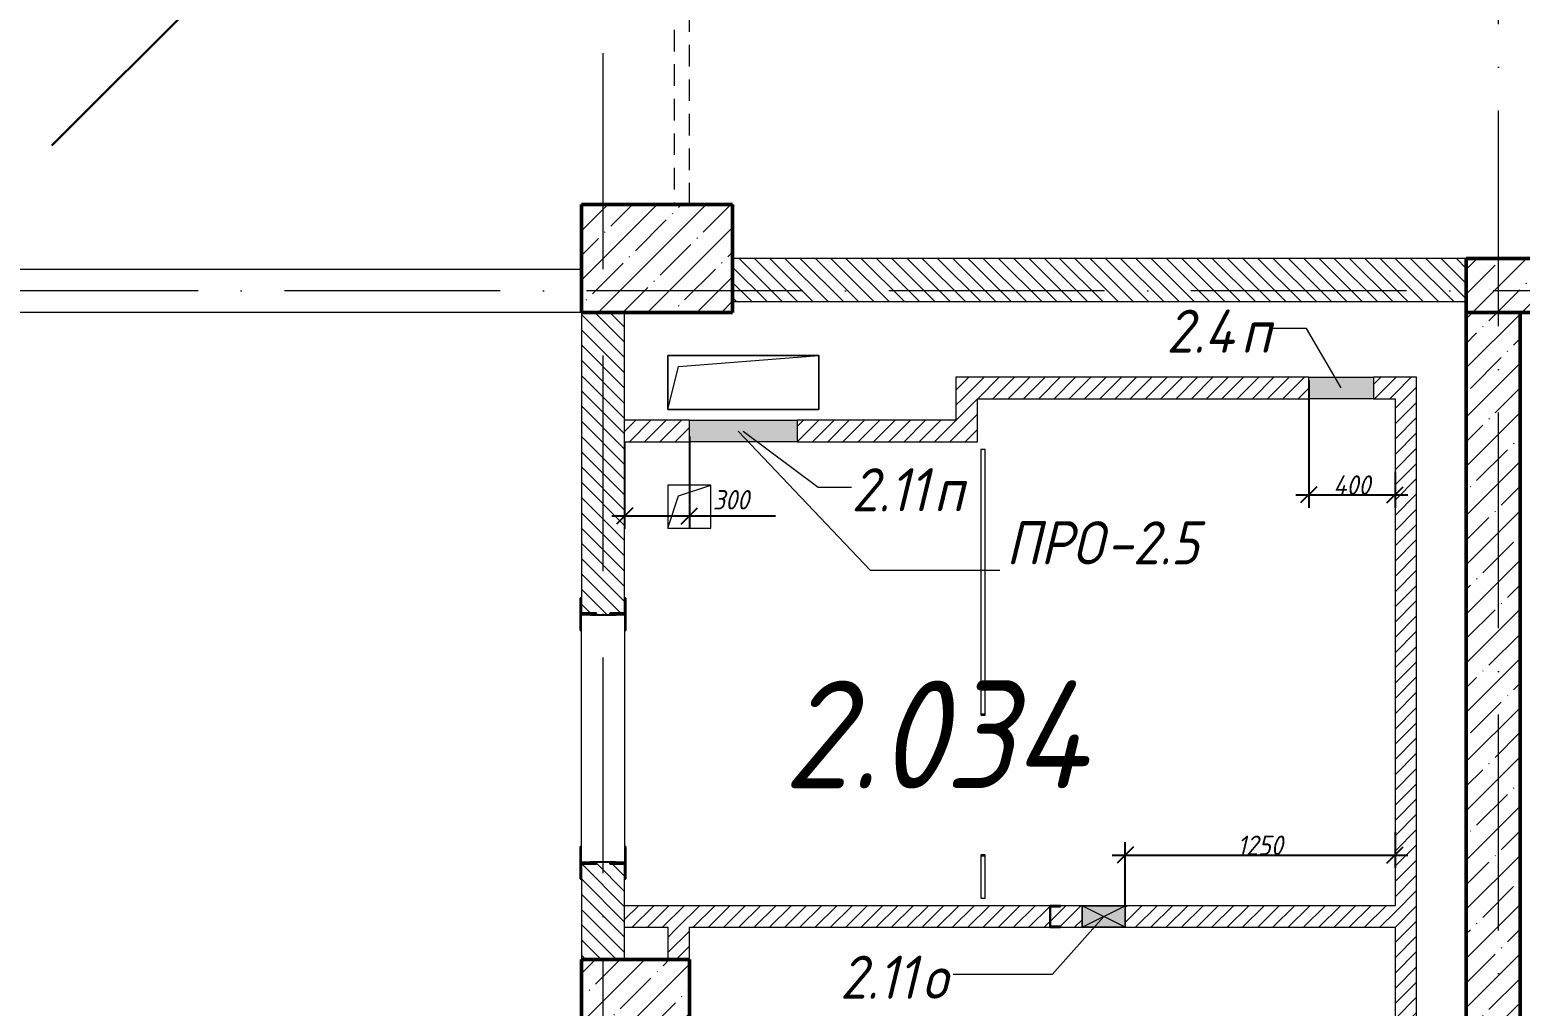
# Model space of a CAD drawing. Header units: millimetres. Extents: x -537608 to 253996, y -217170 to 186033.
# Drawn here: x -93954 to -87048, y 6589 to 11115 of the extents above; entities that cross this region are included whole.
import ezdxf

# ---------------------------------------------------------------- set-up
doc = ezdxf.new("R2010")
doc.units = ezdxf.units.MM
doc.linetypes.add('200_ШТРИХ_ш1п0_6_', pattern=[160, 100, -60])
doc.linetypes.add('50_200_ШТРИХ_1Т_ш5_п1_п1_', pattern=[1400, 1000, -200, 0, -200])
for name, color, linetype, lineweight in [('2) окраска коммуникации', 152, 'Continuous', 30), ('A-____-____-DIMS', 7, 'Continuous', 9), ('A-DETL-____-OTLN-3', 7, '200_ШТРИХ_ш1п0_6_', 9), ('A-DETL-GENF-OTLN', 7, 'Continuous', 9), ('A-DOOR-OPNG-MCUT', 7, 'Continuous', 35), ('A-FLOR-____-OTLN', 7, 'Continuous', 9), ('A-GENM-____-IDEN', 7, 'Continuous', 9), ('A-GENM-____-MCUT', 7, 'Continuous', 25), ('A-GENM-____-OTLN', 7, 'Continuous', 9), ('A-GENM-____-OTLN-1', 7, 'Continuous', 25), ('A-GLAZ-____-IDEN', 7, 'Continuous', 9), ('A-GLAZ-____-OTLN', 7, 'Continuous', 9), ('A-WALL-____-MCUT', 7, 'Continuous', 13), ('A-WALL-____-MCUT-2', 7, 'Continuous', 50), ('A-WALL-____-PATT-1', 7, 'Continuous', 9), ('A-WALL-FNSH-MCUT-1', 7, 'Continuous', 9), ('I-WALL-____-OTLN', 7, 'Continuous', 9), ('S-COLS-____-MCUT', 7, 'Continuous', 50), ('S-COLS-____-OTLN', 7, 'Continuous', 9), ('S-GRID-____-OTLN-1', 7, '50_200_ШТРИХ_1Т_ш5_п1_п1_', 9), ('Марки помещений', 7, 'Continuous', 9)]:
    doc.layers.add(name, color=color, linetype=linetype, lineweight=lineweight)
doc.layers.add('A-DOOR-____-OTLN-1', color=7, linetype='Continuous', lineweight=9, true_color=0xffffff)
doc.styles.add('ISOCPEUR_I_11', font='isocpeui.ttf', dxfattribs={"width": 0.9, "height": 200})
doc.styles.add('ISOCPEUR_I_2', font='isocpeui.ttf', dxfattribs={"width": 0.9, "height": 140})
doc.styles.add('ISOCPEUR_I_7', font='isocpeui.ttf', dxfattribs={"width": 0.9, "height": 90})
doc.dimstyles.new('ISO-1_8_0_9К_СРЕДНИЙ_Кладочные_1', dxfattribs={"dimscale": 304.8, "dimtxt": 89.638306, "dimasz": 0.246063, "dimexe": 0.19685, "dimexo": 0, "dimgap": 0, "dimtad": 1, "dimdec": 3, "dimrnd": 0.001, "dimdsep": 46, "dimtxsty": 'ISOCPEUR_I_7', "dimblk1": 'OBLIQUE', "dimblk2": 'OBLIQUE', "dimsah": 1, "dimcen": 0.09, "dimdle": 0.19685, "dimazin": 0, "dimtfac": 1, "dimtdec": 4, "dimtix": 1, "dimtmove": 0, "dimatfit": 3, "dimfxl": 1, "dimtvp": 1, "dimtolj": 1, "dimtzin": 0, "dimarcsym": 2})
doc.dimstyles.new('ISO-1_8_0_9К_СРЕДНИЙ_Кладочные_2', dxfattribs={"dimscale": 304.8, "dimtxt": 89.638306, "dimasz": 0.246063, "dimexe": 0.19685, "dimexo": 0, "dimgap": 0, "dimtad": 1, "dimdec": 3, "dimrnd": 0.001, "dimdsep": 46, "dimtxsty": 'ISOCPEUR_I_7', "dimblk1": 'OBLIQUE', "dimblk2": 'OBLIQUE', "dimsah": 1, "dimcen": 0.09, "dimdle": 0.19685, "dimazin": 0, "dimtfac": 1, "dimtdec": 4, "dimtix": 1, "dimtmove": 1, "dimatfit": 3, "dimfxl": 1, "dimtvp": 1, "dimtolj": 1, "dimtzin": 0, "dimarcsym": 2})
pattern_1 = [(135, (-184647.673, -45376.493), (-35.35534, -35.35534), [])]
pattern_2 = [(45, (-184647.673, -45376.493), (-35.35534, 35.35534), [])]
pattern_3 = [(45, (-184647.67, -45376.5), (-114.04925, 114.04925), []), (45, (-184533.62, -45376.5), (-114.04925, 114.04925), [201.612, -40.322, 3.353, -36.97])]

# ---------------------------------------------------------------- blocks, each defined once
blk = doc.blocks.new('BSC_Колонна _Прямоугольная - 500х700-V110-АР1_План отверстий 2 этажа в осях 1-64_Ю-ЯЯ')
at = {"layer": 'S-COLS-____-OTLN'}
h = blk.add_hatch(dxfattribs=at)
h.set_pattern_fill('FP_123', color=256, style=0, pattern_type=2)
h.set_pattern_definition([(315, (-55431.04, 93600), (114.04925, 114.04925), []), (315, (-55431.04, 93485.95), (114.04925, 114.04925), [201.613, -40.323, 3.353, -36.97])])
h.paths.add_polyline_path([(-250, 350), (-250, -350), (250, -350), (250, 350)], flags=0)
at = {"layer": 'S-COLS-____-MCUT'}
for p, q in [((250, 350), (-250, 350)), ((-250, 350), (-250, -350)), ((250, -350), (250, 350)), ((-250, -350), (250, -350))]:
    blk.add_line(p, q, dxfattribs=at)
blk = doc.blocks.new('BSC_Колонна _Прямоугольная - 500х500-V147-АР1_План отверстий 2 этажа в осях 1-64_Ю-ЯЯ')
at = {"layer": 'S-COLS-____-OTLN'}
h = blk.add_hatch(dxfattribs=at)
h.set_pattern_fill('FP_160', color=256, style=0, pattern_type=2)
h.set_pattern_definition([(45, (-93500, -51931.04), (-114.04925, 114.04925), []), (45, (-93385.95, -51931.04), (-114.04925, 114.04925), [201.613, -40.323, 3.353, -36.97])])
h.paths.add_polyline_path([(-250, -250), (250, -250), (250, 250), (-250, 250)], flags=0)
at = {"layer": 'S-COLS-____-MCUT'}
for p, q in [((250, 250), (-250, 250)), ((-250, 250), (-250, -250)), ((250, -250), (250, 250)), ((-250, -250), (250, -250))]:
    blk.add_line(p, q, dxfattribs=at)
blk = doc.blocks.new('DOR_ДУ_распашная__1Ст_Прямоугольная_ШЕР - Вн_650х2100h_Кабинки С_у-19996353-АР1_План отверстий 2 этажа в осях 1-64_Ю-ЯЯ')
at = {"layer": 'A-DOOR-OPNG-MCUT'}
for p, q in [((-325, 10), (-325, -10)), ((325, -10), (325, 10))]:
    blk.add_line(p, q, dxfattribs=at)
blk = doc.blocks.new('154_Фахверк_СКБ_Швеллер - Тип_100_3960-28331862-АР1_План отверстий 2 этажа в осях 1-64_Ю-ЯЯ')
at = {"layer": 'A-GENM-____-MCUT'}
for p, q in [((175, 50), (125, 50)), ((125, 50), (125, -50)), ((128, 47), (175, 47)), ((128, -47), (128, 47)), ((175, 47), (175, 50)), ((125, -50), (175, -50)), ((175, -47), (128, -47)), ((175, -50), (175, -47))]:
    blk.add_line(p, q, dxfattribs=at)
blk = doc.blocks.new('154_Стойка_СКБ_Уголок - СМ-2180_200-28268025-АР1_План отверстий 2 этажа в осях 1-64_Ю-ЯЯ')
at = {"layer": 'A-GENM-____-MCUT'}
for p, q in [((125, 156), (125, 81)), ((200, 156), (125, 156)), ((131, 81), (131, 150)), ((131, 150), (200, 150)), ((200, 150), (200, 156)), ((125, 81), (131, 81)), ((131, 19), (125, 19)), ((125, 19), (125, -56)), ((131, -50), (131, 19)), ((125, -56), (200, -56)), ((200, -50), (131, -50)), ((200, -56), (200, -50))]:
    blk.add_line(p, q, dxfattribs=at)
blk = doc.blocks.new('Стойка_Влож_Полоса боковая - Полоса-28213942-АР1_План отверстий 2 этажа в осях 1-64_Ю-ЯЯ')
at = {"layer": 'A-GENM-____-OTLN'}
for p, q in [((-5, 60), (0, 60)), ((-5, -60), (-5, 60)), ((0, -60), (-5, -60))]:
    blk.add_line(p, q, dxfattribs=at)
blk = doc.blocks.new('Стойка_Влож_Уголок_Опорный - Уголок-28213941-АР1_План отверстий 2 этажа в осях 1-64_Ю-ЯЯ')
at = {"layer": 'A-GENM-____-OTLN'}
for p, q in [((-212, -6), (-212, 0)), ((0, 0), (0, -6)), ((-212, -75), (-212, -6)), ((-212, -6), (-206, -6)), ((-6, -6), (0, -6)), ((0, -6), (0, -75)), ((-212, -75), (-206, -75)), ((-6, -75), (0, -75))]:
    blk.add_line(p, q, dxfattribs=at)
blk = doc.blocks.new('AR_Отверстие Ниша - Лючок-32401647-АР1_План отверстий 2 этажа в осях 1-64_Ю-ЯЯ')
at = {"layer": 'A-GLAZ-____-OTLN'}
blk.add_hatch(color=256, dxfattribs=at).paths.add_polyline_path([(150, 50), (-150, 50), (-150, -50), (150, -50)], flags=0)
for p, q in [((-150, 50), (150, 50)), ((-150, -50), (-150, 50)), ((150, 50), (150, -50)), ((150, -50), (-150, -50))]:
    blk.add_line(p, q, dxfattribs=at)
blk = doc.blocks.new('AR_Отверстие Ниша - Лючок-32401869-АР1_План отверстий 2 этажа в осях 1-64_Ю-ЯЯ')
at = {"layer": 'A-GLAZ-____-OTLN'}
blk.add_hatch(color=256, dxfattribs=at).paths.add_polyline_path([(250, 50), (-250, 50), (-250, -50), (250, -50)], flags=0)
for p, q in [((-250, 50), (250, 50)), ((-250, -50), (-250, 50)), ((250, 50), (250, -50)), ((250, -50), (-250, -50))]:
    blk.add_line(p, q, dxfattribs=at)
blk = doc.blocks.new('AR_Отверстие прямоугольное _в плите_ - AR_Отверстие прямоугольное _в плите_-30459207-АР1_План отверстий 2 этажа в осях 1-64_Ю-ЯЯ')
at = {"layer": 'A-GENM-____-OTLN'}
for p, q in [((100, 100), (-100, 100)), ((-100, 100), (-100, -100)), ((-50, 50), (100, 100)), ((100, -100), (100, 100)), ((-100, -100), (-50, 50)), ((-100, -100), (100, -100))]:
    blk.add_line(p, q, dxfattribs=at)
blk = doc.blocks.new('AR_Отверстие прямоугольное _в плите_ - AR_Отверстие прямоугольное _в плите_-30459221-АР1_План отверстий 2 этажа в осях 1-64_Ю-ЯЯ')
at = {"layer": 'A-GENM-____-OTLN'}
for p, q in [((350, 125), (-350, 125)), ((-350, 125), (-350, -125)), ((-350, -125), (-300, 75)), ((-300, 75), (350, 125)), ((350, -125), (350, 125)), ((-350, -125), (350, -125))]:
    blk.add_line(p, q, dxfattribs=at)
blk = doc.blocks.new('AR_Отверстие прямоугольное _в стене__БезПР - AR_Отверстие прямоугольное _в стене__БезПР-36427953-АР1_План отверстий 2 этажа в осях 1-64_Ю-ЯЯ')
at = {"layer": 'A-GLAZ-____-OTLN'}
blk.add_hatch(color=256, dxfattribs=at).paths.add_polyline_path([(100, 50), (-100, 50), (-100, -50), (100, -50)], flags=0)
at = {"layer": 'A-DETL-GENF-OTLN'}
for p, q in [((-100, -50), (-100, 50)), ((-100, 50), (100, 50)), ((100, 50), (-100, -50)), ((-100, 50), (100, -50)), ((100, 50), (-100, 50)), ((-100, 50), (-100, -50)), ((100, 50), (100, -50)), ((100, -50), (100, 50)), ((100, -50), (-100, -50)), ((-100, -50), (100, -50))]:
    blk.add_line(p, q, dxfattribs=at)
blk = doc.blocks.new('_Oblique')
at = {"color": 0, "linetype": 'ByBlock', "lineweight": -2}
blk.add_line((-0.5, -0.5), (0.5, 0.5), dxfattribs=at)
blk = doc.blocks.new('*D2216')
at = {"layer": 'A-____-____-DIMS', "color": 0, "lineweight": -2, "transparency": 16777216}
for p, q in [((-91197.7, 9204.5), (-91197.7, 8801.1)), ((-90897.7, 9229), (-90897.7, 8801.1)), ((-91257.7, 8861.1), (-90897.7, 8861.1)), ((-90897.7, 8861.1), (-90497.8, 8861.1))]:
    blk.add_line(p, q, dxfattribs=at)
at = {"layer": 'Defpoints', "color": 0, "transparency": 16777216}
for p in [(-91197.7, 9204.5), (-90897.7, 9229), (-90897.7, 8861.1)]:
    blk.add_point(p, dxfattribs=at)
at = {"layer": 'A-____-____-DIMS', "color": 0, "lineweight": -2, "transparency": 16777216, "xscale": 75, "yscale": 75, "zscale": 75, "rotation": 180}
blk.add_blockref('_Oblique', (-91197.7, 8861.1), dxfattribs=at)
at = {"layer": 'A-____-____-DIMS', "color": 0, "lineweight": -2, "transparency": 16777216, "xscale": 75, "yscale": 75, "zscale": 75}
blk.add_blockref('_Oblique', (-90897.7, 8861.1), dxfattribs=at)
at = {"layer": 'A-____-____-DIMS', "color": 0, "transparency": 16777216, "insert": (-90788.6, 8981.1), "char_height": 90, "width": 409.578, "attachment_point": 1, "line_spacing_factor": 1.149209, "style": 'ISOCPEUR_I_7'}
blk.add_mtext('\\A1;300', dxfattribs=at)
blk = doc.blocks.new('*D2263')
at = {"layer": 'A-____-____-DIMS', "color": 0, "lineweight": -2, "transparency": 16777216}
for p, q in [((-88027.7, 9489.3), (-88027.7, 8899.4)), ((-87627.7, 9065.5), (-87627.7, 8899.4)), ((-88087.7, 8959.4), (-87567.7, 8959.4))]:
    blk.add_line(p, q, dxfattribs=at)
at = {"layer": 'Defpoints', "color": 0, "transparency": 16777216}
for p in [(-88027.7, 9489.3), (-87627.7, 9065.5), (-87627.7, 8959.4)]:
    blk.add_point(p, dxfattribs=at)
at = {"layer": 'A-____-____-DIMS', "color": 0, "lineweight": -2, "transparency": 16777216, "xscale": 75, "yscale": 75, "zscale": 75, "rotation": 180}
blk.add_blockref('_Oblique', (-88027.7, 8959.4), dxfattribs=at)
at = {"layer": 'A-____-____-DIMS', "color": 0, "lineweight": -2, "transparency": 16777216, "xscale": 75, "yscale": 75, "zscale": 75}
blk.add_blockref('_Oblique', (-87627.7, 8959.4), dxfattribs=at)
at = {"layer": 'A-____-____-DIMS', "color": 0, "transparency": 16777216, "insert": (-87827.7, 9004.4), "char_height": 90, "width": 426.127, "attachment_point": 5, "style": 'ISOCPEUR_I_7'}
blk.add_mtext('\\A1;400', dxfattribs=at)
blk = doc.blocks.new('*D2349')
at = {"layer": 'A-____-____-DIMS', "color": 0, "lineweight": -2, "transparency": 16777216}
for p, q in [((-87627.7, 7395.7), (-87627.7, 7229.6)), ((-88877.7, 7054.5), (-88877.7, 7349.6)), ((-88937.7, 7289.6), (-87567.7, 7289.6))]:
    blk.add_line(p, q, dxfattribs=at)
at = {"layer": 'Defpoints', "color": 0, "transparency": 16777216}
for p in [(-87627.7, 7395.7), (-87627.7, 7289.6), (-88877.7, 7054.5)]:
    blk.add_point(p, dxfattribs=at)
at = {"layer": 'A-____-____-DIMS', "color": 0, "lineweight": -2, "transparency": 16777216, "xscale": 75, "yscale": 75, "zscale": 75, "rotation": 180}
blk.add_blockref('_Oblique', (-88877.7, 7289.6), dxfattribs=at)
at = {"layer": 'A-____-____-DIMS', "color": 0, "lineweight": -2, "transparency": 16777216, "xscale": 75, "yscale": 75, "zscale": 75}
blk.add_blockref('_Oblique', (-87627.7, 7289.6), dxfattribs=at)
at = {"layer": 'A-____-____-DIMS', "color": 0, "transparency": 16777216, "insert": (-88252.7, 7334.6), "char_height": 90, "width": 504.733, "attachment_point": 5, "style": 'ISOCPEUR_I_7'}
blk.add_mtext('\\A1;1250', dxfattribs=at)

msp = doc.modelspace()

# ---------------------------------------------------------------- hatches: boundary and pattern name
at = {"layer": '2) окраска коммуникации'}
h = msp.add_hatch(dxfattribs=at)
h.set_pattern_fill('ANSI31', color=5, scale=222)
h.set_pattern_definition([(45, (-124537.44, -12133.2), (-498.404, 498.404), [])])
edge = h.paths.add_edge_path()
edge.add_spline(control_points=[(-109796.4477, 19603.2363), (-109405.6613, 19107.1486), (-108761.3909, 19603.2363), (-107937.5714, 19096.5941), (-107124.3121, 19719.3418), (-105973.0766, 19297.1394), (-105025.7387, 19476.528), (-104061.0659, 19152.9749), (-103149.2498, 19549.1626), (-100993.5717, 19264.9514), (-99394.5926, 19502.6644), (-98286.8285, 19807.5485), (-97136.7694, 19486.1402), (-96003.6246, 19418.533), (-94971.956, 19181.9077), (-94413.8399, 18252.3087), (-94413.8399, 16807.5485), (-94176.2923, 15728.4895), (-94632.9321, 15491.8643), (-93821.1271, 14274.9347), (-94835.883, 13666.4699), (-94345.6117, 12004.82), (-94734.6023, 11294.9437), (-94311.7863, 10707.5485), (-93009.516, 10263.9339), (-92992.6033, 11142.8275), (-92096.6725, 11548.4707), (-92096.6725, 13238.6514), (-92738.9143, 13576.6874), (-92096.6725, 14269.6612), (-92738.9143, 15114.752), (-92096.6725, 15807.7258), (-92823.4779, 16807.5485), (-92096.6725, 17548.6119), (-93309.5707, 18024.6169), (-93309.5707, 17700.7281), (-94024.2719, 17903.5497), (-94024.2719, 18507.5485), (-94091.9227, 19323.3009), (-94091.9227, 19807.5485), (-93686.3314, 21039.9453), (-93855.4569, 21834.3299), (-94362.8348, 22189.2677), (-95022.4271, 22375.1875), (-96003.3592, 22375.1875), (-96832.0769, 22358.2857), (-97660.7947, 22578.0091), (-98032.8726, 23304.7872), (-97863.7456, 24538.6186), (-97204.1548, 25557.5485), (-95461.5629, 25829.2748), (-94954.1834, 26944.7936), (-94700.4944, 27874.3926), (-94328.4181, 28195.5275), (-94497.5436, 29158.9302), (-93702.6512, 29192.7338), (-92890.8446, 29378.6536), (-92958.4954, 30663.1904), (-93499.3899, 31262.2493), (-92349.3324, 32935.5282), (-93397.9153, 33611.6002), (-92349.3324, 34575.0036), (-93093.4882, 35521.5044), (-92096.6725, 37059.5682), (-92096.6725, 37059.5682), (-92364.3144, 38251.0368), (-93057.7305, 39417.2617), (-94224.7007, 38774.9933), (-95205.6328, 39282.0473), (-96372.603, 38690.4843), (-98030.0385, 39518.6725), (-99044.796, 39214.4401), (-100296.3282, 38470.7602), (-99517.6765, 36837.5485), (-100160.3545, 35574.8853), (-98908.8223, 34374.8575), (-100278.7435, 32716.5485), (-99077.9478, 31281.8273), (-100177.604, 30365.5485), (-99095.1973, 28759.0309), (-100111.1343, 27453.1256), (-99755.9707, 26540.4284), (-99942.0089, 25965.7665), (-100770.7266, 25678.4359), (-102174.4731, 26202.3924), (-102732.5892, 25661.5341), (-103831.9102, 26286.9014), (-104203.9865, 25644.6323), (-105151.0932, 26337.6068), (-106346.6725, 24924.7495), (-104916.4898, 23238.2601), (-105406.955, 22181.3397), (-104798.1024, 21750.5485), (-105609.9075, 21237.5485), (-105609.9075, 20348.0516), (-106709.2269, 20263.5426), (-107030.5667, 20669.1858), (-107740.8955, 20297.3462), (-108248.275, 20990.3207), (-108958.6038, 20500.1678), (-109702.7596, 20314.248), (-109796.4477, 19603.2363)], knot_values=[0, 0, 0, 0, 1, 2, 3, 4, 5, 6, 7, 8, 9, 10, 11, 12, 13, 14, 15, 16, 17, 18, 19, 20, 21, 22, 23, 24, 25, 26, 27, 28, 29, 30, 31, 32, 33, 34, 35, 36, 37, 38, 39, 40, 41, 42, 43, 44, 45, 46, 47, 48, 49, 50, 51, 52, 53, 54, 55, 56, 57, 58, 59, 60, 61, 62, 63, 64, 65, 66, 67, 68, 69, 70, 71, 72, 73, 74, 75, 76, 77, 78, 79, 80, 81, 82, 83, 84, 85, 86, 87, 88, 89, 90, 91, 92, 93, 94, 95, 96, 97, 98, 99, 99, 99, 99], degree=3, periodic=0)
edge = h.paths.add_edge_path(flags=16)
edge.add_arc((-101992.4495, 21054.5161), 1274.5672, 125.00000005, 234.99999995, ccw=False)
edge.add_arc((-102056.9899, 23050.4715), 1162.0444, 125.00000005, 234.99999995, ccw=False)
edge.add_arc((-101314.1845, 23739.4222), 1433.6455, 59.43173918, 169.43173908, ccw=False)
edge.add_arc((-101696.08, 23285.0083), 2021.4887, -53.3391216, 56.66087831, ccw=False)
edge.add_arc((-101432.1512, 21092.0497), 1102.6336, -78.79029658, 31.20970332, ccw=False)
edge.add_arc((-101970.655, 20537.6075), 919.0678, 215.00000005, 324.99999995, ccw=False)
edge = h.paths.add_edge_path(flags=16)
edge.add_arc((-96550.6013, 29272.3181), 1174.7616, 125.00000005, 234.99999995, ccw=False)
edge.add_arc((-95978.8453, 32013.487), 2171.5877, 125.00000005, 234.99999995, ccw=False)
edge.add_arc((-96310.0507, 35098.1976), 1594.1487, 125.00000005, 234.99999995, ccw=False)
edge.add_arc((-96112.4881, 36410.2191), 1111.9458, 70.31799188, 180.31799178, ccw=False)
edge.add_arc((-95890.6898, 36311.381), 1155.9508, -27.59113456, 82.40886534, ccw=False)
edge.add_arc((-95767.891, 34488.2427), 1572.0517, -54.99999995, 54.99999995, ccw=False)
edge.add_arc((-95921.7966, 31692.944), 1840.3779, -54.99999995, 54.99999995, ccw=False)
edge.add_arc((-95987.1671, 29572.8705), 1277.4016, -81.34673665, 28.65326325, ccw=False)
edge.add_arc((-96509.6966, 28810.4622), 872.5123, 215.00000005, 324.99999995, ccw=False)
at = {"layer": 'A-WALL-____-PATT-1'}
h = msp.add_hatch(dxfattribs=at)
h.set_pattern_fill('FP_6', color=256, style=0, pattern_type=2)
h.set_pattern_definition(pattern_1)
h.paths.add_polyline_path([(-87297.6725, 9854.5485), (-87297.6725, 10054.5485), (-90697.6725, 10054.5485), (-90697.6725, 9854.5485), (-89217.8176, 9854.5485)], flags=0)
h = msp.add_hatch(dxfattribs=at)
h.set_pattern_fill('FP_13', color=256, style=0, pattern_type=2)
h.set_pattern_definition(pattern_3)
h.paths.add_polyline_path([(-83897.6725, 9804.5485), (-83897.6725, 10054.5485), (-87297.6725, 10054.5485), (-87297.6725, 9804.5485), (-85682.8162, 9804.5485)], flags=0)
h = msp.add_hatch(dxfattribs=at)
h.set_pattern_fill('FP_6', color=256, style=0, pattern_type=2)
h.set_pattern_definition(pattern_1)
h.paths.add_polyline_path([(-91197.6725, 6804.5485), (-91197.6725, 7248.5485), (-91266.6725, 7248.5485), (-91266.6725, 7254.5485), (-91328.6725, 7254.5485), (-91328.6725, 7248.5485), (-91397.6725, 7248.5485), (-91397.6725, 6804.5485)], flags=0)
h.paths.add_polyline_path([(-91266.6725, 8404.5485), (-91266.6725, 8410.5485), (-91197.6725, 8410.5485), (-91197.6725, 9804.5485), (-91397.6725, 9804.5485), (-91397.6725, 8410.5485), (-91328.6725, 8410.5485), (-91328.6725, 8404.5485)], flags=0)
h = msp.add_hatch(dxfattribs=at)
h.set_pattern_fill('FP_13', color=256, style=0, pattern_type=2)
h.set_pattern_definition(pattern_3)
h.paths.add_polyline_path([(-87047.6725, 4604.5485), (-87047.6725, 9804.5485), (-87297.6725, 9804.5485), (-87297.6725, 4604.5485)], flags=0)
h = msp.add_hatch(dxfattribs=at)
h.set_pattern_fill('FP_5', color=256, style=0, pattern_type=2)
h.set_pattern_definition(pattern_2)
h.paths.add_polyline_path([(-87727.6725, 9404.5485), (-87627.6725, 9404.5485), (-87627.6725, 9504.5485), (-87727.6725, 9504.5485), (-87727.6725, 9499.3806)], flags=0)
h.paths.add_polyline_path([(-89562.6725, 9404.5485), (-88027.6725, 9404.5485), (-88027.6725, 9504.5485), (-89662.6725, 9504.5485), (-89662.6725, 9404.5485)], flags=0)
h = msp.add_hatch(dxfattribs=at)
h.set_pattern_fill('FP_5', color=256, style=0, pattern_type=2)
h.set_pattern_definition(pattern_2)
h.paths.add_polyline_path([(-87541.0059, 5104.5485), (-87527.6725, 5104.5485), (-87527.6725, 5404.5485), (-87627.6725, 5404.5485), (-87627.6725, 5104.5485), (-87541.626, 5104.5485)], flags=0)
h.paths.add_polyline_path([(-87627.6725, 5904.5485), (-87527.6725, 5904.5485), (-87527.6725, 9504.5485), (-87627.6725, 9504.5485), (-87627.6725, 6954.5485)], flags=0)
h = msp.add_hatch(dxfattribs=at)
h.set_pattern_fill('FP_5', color=256, style=0, pattern_type=2)
h.set_pattern_definition(pattern_2)
h.paths.add_polyline_path([(-89562.6725, 9204.5485), (-89562.6725, 9404.5485), (-89662.6725, 9404.5485), (-89662.6725, 9204.5485)], flags=0)
h = msp.add_hatch(dxfattribs=at)
h.set_pattern_fill('FP_5', color=256, style=0, pattern_type=2)
h.set_pattern_definition(pattern_2)
h.paths.add_polyline_path([(-90897.6725, 9204.5485), (-90897.6725, 9304.5485), (-91197.6725, 9304.5485), (-91197.6725, 9204.5485)], flags=0)
h.paths.add_polyline_path([(-89662.6725, 9204.5485), (-89662.6725, 9304.5485), (-90397.6725, 9304.5485), (-90397.6725, 9204.5485)], flags=0)
h = msp.add_hatch(dxfattribs=at)
h.set_pattern_fill('FP_5', color=256, style=0, pattern_type=2)
h.set_pattern_definition(pattern_2)
h.paths.add_polyline_path([(-88877.6725, 6954.5485), (-87627.6725, 6954.5485), (-87627.6725, 7054.5485), (-88877.6725, 7054.5485), (-88877.6725, 7016.3222)], flags=0)
h.paths.add_polyline_path([(-90997.6725, 6954.5485), (-89227.6725, 6954.5485), (-89227.6725, 7054.5485), (-91197.6725, 7054.5485), (-91197.6725, 6954.5485)], flags=0)
h.paths.add_polyline_path([(-89077.6725, 6954.5485), (-89077.6725, 7054.5485), (-89177.6725, 7054.5485), (-89177.6725, 7051.5485), (-89224.6725, 7051.5485), (-89224.6725, 6957.5485), (-89177.6725, 6957.5485), (-89177.6725, 6954.5485)], flags=0)
h = msp.add_hatch(dxfattribs=at)
h.set_pattern_fill('FP_5', color=256, style=0, pattern_type=2)
h.set_pattern_definition(pattern_2)
h.paths.add_polyline_path([(-90997.6725, 6804.5485), (-90897.6725, 6804.5485), (-90897.6725, 6954.5485), (-90997.6725, 6954.5485)], flags=0)

# ---------------------------------------------------------------- linework, layer by layer
at = {"layer": 'A-DETL-____-OTLN-3'}
for p, q in [((-90967.6725, 15754.5485), (-90967.6725, 10304.5485)), ((-90897.6725, 10304.5485), (-90897.6725, 15754.5485))]:
    msp.add_line(p, q, dxfattribs=at)
at = {"layer": 'A-FLOR-____-OTLN'}
for p, q in [((-90997.6725, 9604.5485), (-90297.6725, 9604.5485)), ((-90997.6725, 9354.5485), (-90997.6725, 9604.5485)), ((-90297.6725, 9604.5485), (-90297.6725, 9354.5485)), ((-90297.6725, 9354.5485), (-90997.6725, 9354.5485))]:
    msp.add_line(p, q, dxfattribs=at)
at = {"layer": 'A-GENM-____-IDEN'}
for p, q in [((-90671.5479, 9254.5485), (-90060.151, 8609.4831)), ((-90060.151, 8609.4831), (-89459.6933, 8609.4831))]:
    msp.add_line(p, q, dxfattribs=at)
at = {"layer": 'A-GLAZ-____-IDEN'}
for p, q in [((-88038.1946, 9730.0791), (-88198.7167, 9730.0791)), ((-87877.6725, 9454.5485), (-88038.1946, 9730.0791)), ((-90647.6725, 9254.5485), (-90301.0572, 8995.107)), ((-90301.0572, 8995.107), (-90146.1417, 8995.107)), ((-88977.6725, 7004.5485), (-89216.9492, 6735.5351)), ((-89216.9492, 6735.5351), (-89675.1052, 6735.5351))]:
    msp.add_line(p, q, dxfattribs=at)
at = {"layer": 'A-WALL-____-MCUT'}
for p, q in [((-87297.6725, 10054.5485), (-90697.6725, 10054.5485)), ((-90697.6725, 9854.5485), (-87297.6725, 9854.5485)), ((-91397.6725, 9804.5485), (-91397.6725, 8479.5485)), ((-91197.6725, 8479.5485), (-91197.6725, 9804.5485)), ((-91328.6725, 8404.5485), (-91266.6725, 8404.5485)), ((-91266.6725, 7254.5485), (-91328.6725, 7254.5485)), ((-91397.6725, 7179.5485), (-91397.6725, 6804.5485)), ((-91197.6725, 6804.5485), (-91197.6725, 7179.5485))]:
    msp.add_line(p, q, dxfattribs=at)
at = {"layer": 'A-WALL-____-MCUT-2'}
for p, q in [((-87297.6725, 10054.5485), (-87297.6725, 4604.5485)), ((-83897.6725, 10054.5485), (-87297.6725, 10054.5485)), ((-87297.6725, 9804.5485), (-83897.6725, 9804.5485)), ((-87047.6725, 4354.5485), (-87047.6725, 9804.5485))]:
    msp.add_line(p, q, dxfattribs=at)
at = {"layer": 'A-WALL-FNSH-MCUT-1'}
for p, q in [((-88027.6725, 9504.5485), (-89662.6725, 9504.5485)), ((-89662.6725, 9504.5485), (-89662.6725, 9304.5485)), ((-87527.6725, 9504.5485), (-87727.6725, 9504.5485)), ((-87527.6725, 5904.5485), (-87527.6725, 9504.5485)), ((-89562.6725, 9404.5485), (-88027.6725, 9404.5485)), ((-89562.6725, 9204.5485), (-89562.6725, 9404.5485)), ((-87727.6725, 9404.5485), (-87627.6725, 9404.5485)), ((-87627.6725, 9404.5485), (-87627.6725, 7054.5485)), ((-90897.6725, 9304.5485), (-91197.6725, 9304.5485)), ((-89662.6725, 9304.5485), (-90397.6725, 9304.5485)), ((-91197.6725, 9204.5485), (-90897.6725, 9204.5485)), ((-90397.6725, 9204.5485), (-89562.6725, 9204.5485)), ((-89547.6725, 9169.5485), (-89547.6725, 7939.5485)), ((-89527.6725, 9169.5485), (-89547.6725, 9169.5485)), ((-89527.6725, 7939.5485), (-89527.6725, 9169.5485)), ((-89547.6725, 7289.5485), (-89547.6725, 7089.5485)), ((-89527.6725, 7089.5485), (-89527.6725, 7289.5485)), ((-89227.6725, 7054.5485), (-91197.6725, 7054.5485)), ((-89547.6725, 7089.5485), (-89527.6725, 7089.5485)), ((-89077.6725, 7054.5485), (-89177.6725, 7054.5485)), ((-87627.6725, 7054.5485), (-88877.6725, 7054.5485)), ((-91197.6725, 6954.5485), (-90997.6725, 6954.5485)), ((-90997.6725, 6954.5485), (-90997.6725, 6804.5485)), ((-90897.6725, 6954.5485), (-89227.6725, 6954.5485)), ((-90897.6725, 6804.5485), (-90897.6725, 6954.5485)), ((-89177.6725, 6954.5485), (-89077.6725, 6954.5485)), ((-88877.6725, 6954.5485), (-87627.6725, 6954.5485)), ((-87627.6725, 6954.5485), (-87627.6725, 5904.5485))]:
    msp.add_line(p, q, dxfattribs=at)
at = {"layer": 'I-WALL-____-OTLN'}
for p, q in [((-95397.6725, 10004.5485), (-91397.6725, 10004.5485)), ((-91397.6725, 9804.5485), (-95397.6725, 9804.5485)), ((-91397.6725, 7254.5485), (-91397.6725, 8404.5485)), ((-91197.6725, 8404.5485), (-91197.6725, 7254.5485))]:
    msp.add_line(p, q, dxfattribs=at)
at = {"layer": 'S-GRID-____-OTLN-1'}
for p, q in [((-91297.6725, -5395.4515), (-91297.6725, 45516.3579)), ((-87147.6725, 4140.1889), (-87147.6725, 45516.3579)), ((-80573.2659, 9904.5485), (-189316.4427, 9904.5485))]:
    msp.add_line(p, q, dxfattribs=at)

# ---------------------------------------------------------------- block references
at = {"layer": 'A-DOOR-____-OTLN-1', "rotation": 90}
msp.add_blockref('DOR_ДУ_распашная__1Ст_Прямоугольная_ШЕР - Вн_650х2100h_Кабинки С_у-19996353-АР1_План отверстий 2 этажа в осях 1-64_Ю-ЯЯ', (-89537.6725, 7614.5485), dxfattribs=at)
at = {"layer": 'A-GENM-____-OTLN'}
for name, p in [('AR_Отверстие прямоугольное _в плите_ - AR_Отверстие прямоугольное _в плите_-30459221-АР1_План отверстий 2 этажа в осях 1-64_Ю-ЯЯ', (-90647.6725, 9479.5485)), ('AR_Отверстие прямоугольное _в плите_ - AR_Отверстие прямоугольное _в плите_-30459207-АР1_План отверстий 2 этажа в осях 1-64_Ю-ЯЯ', (-90897.6725, 8904.5485)), ('Стойка_Влож_Уголок_Опорный - Уголок-28213941-АР1_План отверстий 2 этажа в осях 1-64_Ю-ЯЯ', (-91191.6725, 8404.5485))]:
    msp.add_blockref(name, p, dxfattribs=at)
for name, p, rotation in [('Стойка_Влож_Полоса боковая - Полоса-28213942-АР1_План отверстий 2 этажа в осях 1-64_Ю-ЯЯ', (-91297.6725, 8404.5485), 89.99999999999991), ('Стойка_Влож_Уголок_Опорный - Уголок-28213941-АР1_План отверстий 2 этажа в осях 1-64_Ю-ЯЯ', (-91403.6725, 7254.5485), 180), ('Стойка_Влож_Полоса боковая - Полоса-28213942-АР1_План отверстий 2 этажа в осях 1-64_Ю-ЯЯ', (-91297.6725, 7254.5485), 269.9999999999999)]:
    msp.add_blockref(name, p, dxfattribs=dict(at, rotation=rotation))
at = {"layer": 'A-GENM-____-OTLN-1'}
for p, rotation in [((-91247.6725, 8279.5485), 89.9999999999999), ((-91347.6725, 7379.5485), 269.9999999999999)]:
    msp.add_blockref('154_Стойка_СКБ_Уголок - СМ-2180_200-28268025-АР1_План отверстий 2 этажа в осях 1-64_Ю-ЯЯ', p, dxfattribs=dict(at, rotation=rotation))
msp.add_blockref('154_Фахверк_СКБ_Швеллер - Тип_100_3960-28331862-АР1_План отверстий 2 этажа в осях 1-64_Ю-ЯЯ', (-89352.6725, 7004.5485), dxfattribs=at)
at = {"layer": 'A-GLAZ-____-OTLN', "rotation": 180}
for name, p in [('AR_Отверстие Ниша - Лючок-32401647-АР1_План отверстий 2 этажа в осях 1-64_Ю-ЯЯ', (-87877.6725, 9454.5485)), ('AR_Отверстие Ниша - Лючок-32401869-АР1_План отверстий 2 этажа в осях 1-64_Ю-ЯЯ', (-90647.6725, 9254.5485)), ('AR_Отверстие прямоугольное _в стене__БезПР - AR_Отверстие прямоугольное _в стене__БезПР-36427953-АР1_План отверстий 2 этажа в осях 1-64_Ю-ЯЯ', (-88977.6725, 7004.5485))]:
    msp.add_blockref(name, p, dxfattribs=at)
at = {"layer": 'S-COLS-____-OTLN', "rotation": 89.9999999999999}
msp.add_blockref('BSC_Колонна _Прямоугольная - 500х700-V110-АР1_План отверстий 2 этажа в осях 1-64_Ю-ЯЯ', (-91047.6725, 10054.5485), dxfattribs=at)
at = {"layer": 'S-COLS-____-OTLN'}
msp.add_blockref('BSC_Колонна _Прямоугольная - 500х500-V147-АР1_План отверстий 2 этажа в осях 1-64_Ю-ЯЯ', (-91147.6725, 6554.5485), dxfattribs=at)

# ---------------------------------------------------------------- texts
at = {"layer": 'A-GENM-____-IDEN', "char_height": 200, "attachment_point": 1, "style": 'ISOCPEUR_I_11'}
for s, insert, width in [('ПРО', (-89430.1, 8836.5993), 562.784625), ('-2.5', (-88965.7562, 8836.5993), 548.35425)]:
    msp.add_mtext(s, dxfattribs=dict(at, insert=insert, width=width))
at = {"layer": 'A-GLAZ-____-IDEN', "char_height": 200, "attachment_point": 1, "style": 'ISOCPEUR_I_11'}
for s, insert, width in [('2.4', (-88687.0723, 9817.6937), 418.480875), ('\\fISOCPEUR|b0|i1|c204|p34|;\\W.9;п', (-88341.791, 9817.6937), 158.734125), ('2.11', (-90146.1417, 9082.7215), 461.772), ('\\fISOCPEUR|b0|i1|c204|p34|;\\W.9;п', (-89765.1417, 9082.7215), 158.734125), ('2.11', (-90199.4638, 6823.1497), 461.772), ('\\fISOCPEUR|b0|i1|c204|p34|;\\W.9;о', (-89818.4638, 6823.1497), 158.734125)]:
    msp.add_mtext(s, dxfattribs=dict(at, insert=insert, width=width))
at = {"layer": 'Марки помещений', "insert": (-90462.6838, 8098.1537), "char_height": 500, "width": 817.72125, "attachment_point": 1, "style": 'ISOCPEUR_I_2'}
msp.add_mtext('2.034', dxfattribs=at)

# ---------------------------------------------------------------- dimensions: what is measured, and where the dimension line sits
at = {"layer": 'A-____-____-DIMS'}
for base, p1, p2, override, picture, middle in [((-87627.6725, 8959.4137), (-88027.6725, 9489.3144), (-87627.6725, 9065.4798), {"dimpost": '<>', "dimfxl": 582.782828}, '*D2263', (-87827.6725, 9004.4137)), ((-87627.6725, 7289.6246), (-88877.6725, 7054.5485), (-87627.6725, 7395.6906), {"dimpost": '<>', "dimfxl": 1295.715216}, '*D2349', (-88252.6725, 7334.6246))]:
    dim = msp.add_linear_dim(base=base, p1=p1, p2=p2, dimstyle='ISO-1_8_0_9К_СРЕДНИЙ_Кладочные_2', override=override, dxfattribs=at)
    dim.commit()
    dim.dimension.update_dxf_attribs({"geometry": picture, "text_midpoint": middle})
dim = msp.add_linear_dim(base=(-90897.6725, 8861.1248), p1=(-91197.6725, 9204.5485), p2=(-90897.6725, 9228.9626), dimstyle='ISO-1_8_0_9К_СРЕДНИЙ_Кладочные_1', override={"dimpost": '<>', "dimfxl": 300.991774}, dxfattribs=at)
dim.commit()
dim.dimension.update_dxf_attribs({"geometry": '*D2216', "text_midpoint": (-90583.8494, 8861.1248), "dimtype": 160})

doc.saveas('drawing.dxf')
